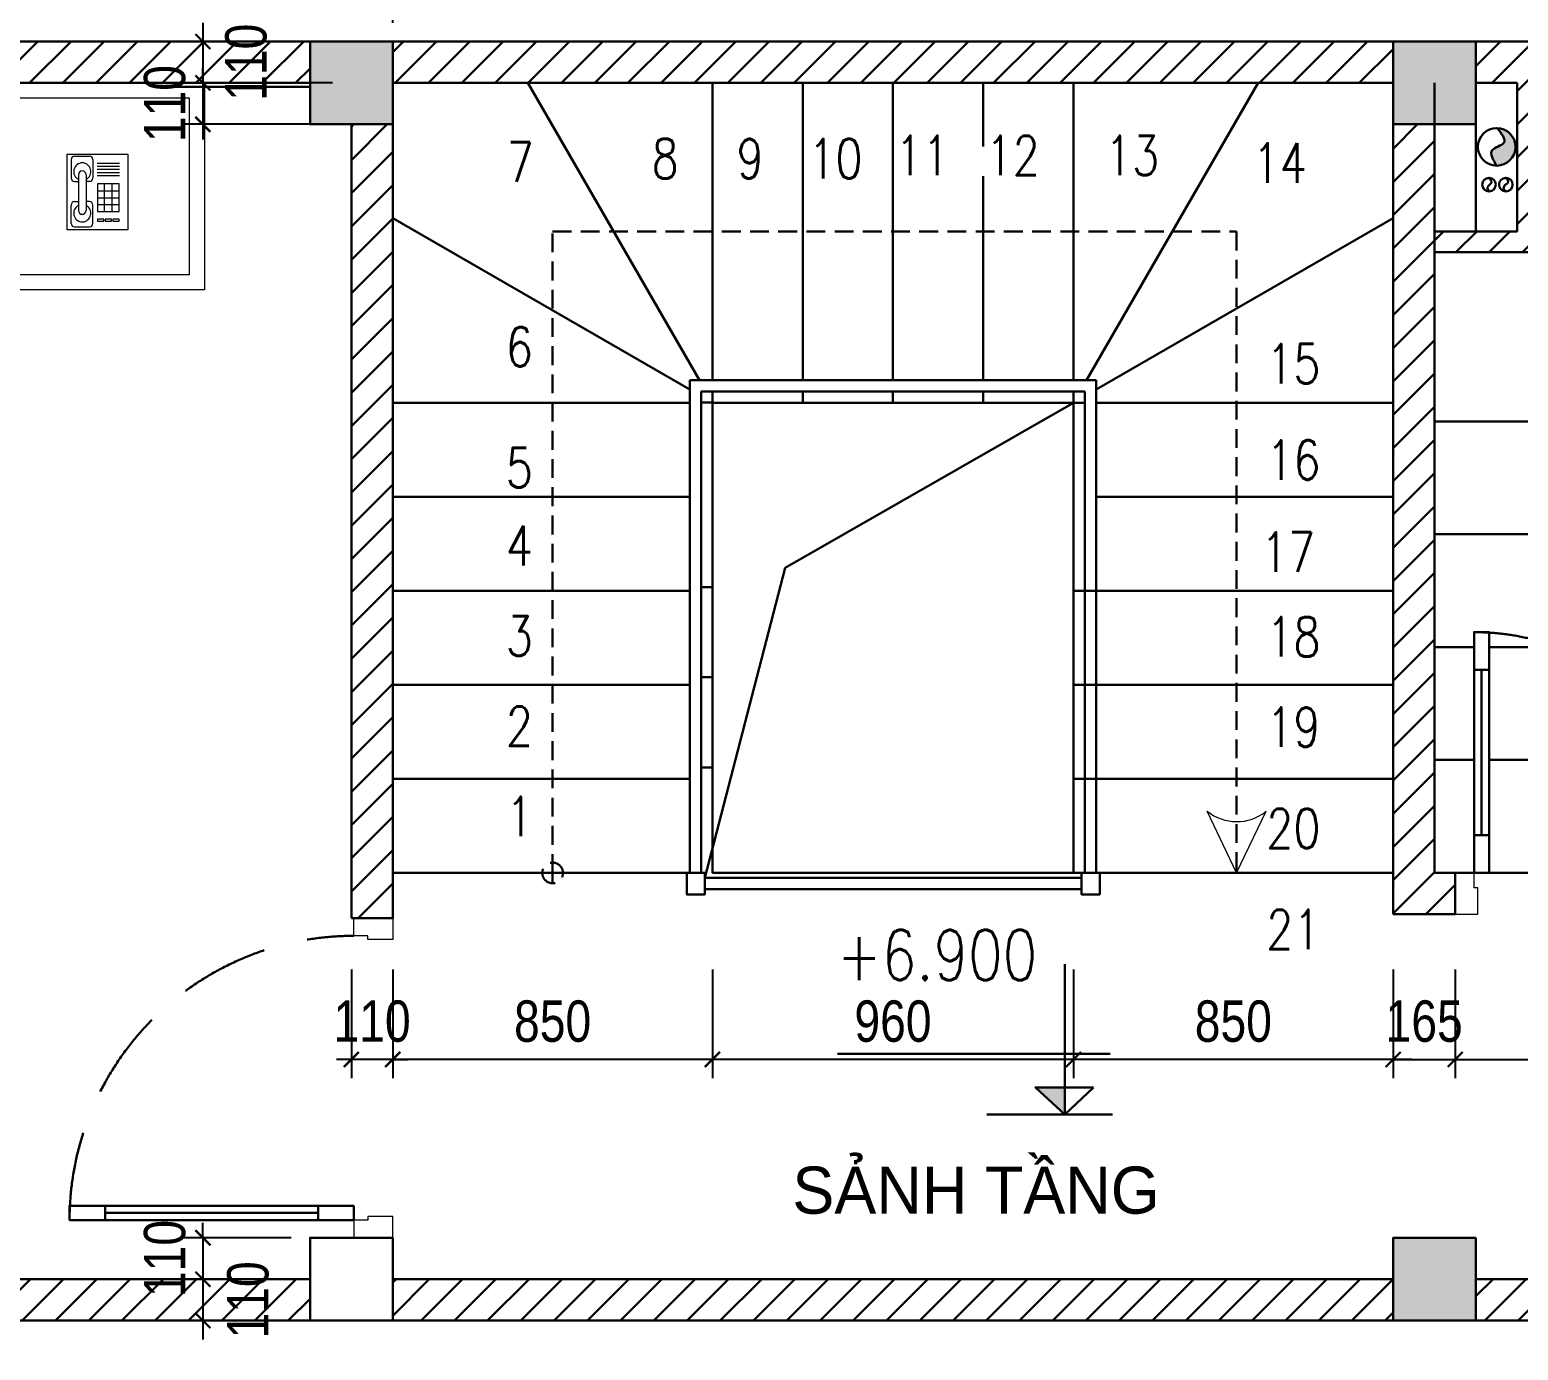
# Model space of a CAD drawing. Header units: millimetres. Extents: x -82962 to 19744, y -138000 to 4535.
# Drawn here: x -66937 to -62979, y -68715 to -65205 of the extents above; entities that cross this region are included whole.
import ezdxf

# ---------------------------------------------------------------- set-up
doc = ezdxf.new("R2010")
doc.units = ezdxf.units.MM
doc.header["$LTSCALE"] = 1000
doc.header["$MEASUREMENT"] = 0
doc.header["$PDMODE"] = 3
doc.linetypes.add('HIDDEN', pattern=[0.375, 0.25, -0.125])
doc.layers.get('0').update_dxf_attribs({"lineweight": 30})
doc.layers.get('DEFPOINTS').update_dxf_attribs({"color": 4, "lineweight": 30})
for name, color, linetype, lineweight in [('BANCONG', 42, 'Continuous', 13), ('I-SITE-BOUNDARY', 10, 'HIDDEN', 15), ('NOITHAT', 156, 'Continuous', 5), ('THAY', 4, 'Continuous', 30)]:
    doc.layers.add(name, color=color, linetype=linetype, lineweight=lineweight)
doc.styles.add('A2', font='VnAvantH.TTF')
doc.styles.add('dim', font='arial.ttf', dxfattribs={"width": 0.8})
doc.styles.add('ROMANO', font='ROMANS', dxfattribs={"width": 0.8, "bigfont": 'VNS'})
doc.styles.get("Standard").update_dxf_attribs({"font": 'romans.shx', "width": 0.7, "bigfont": 'bigfont.shx'})
doc.dimstyles.new('1-100-100', dxfattribs={"dimscale": 0, "dimtxt": 2.2, "dimasz": 0.8, "dimexe": 1, "dimexo": 1, "dimgap": 0.9, "dimtad": 1, "dimdec": 0, "dimzin": 0, "dimdsep": 46, "dimtxsty": 'dim', "dimblk1": 'ARCHTICK', "dimblk2": 'ARCHTICK', "dimsah": 1, "dimcen": 1, "dimdle": 1, "dimclrd": 256, "dimclre": 256, "dimclrt": 1, "dimadec": 0, "dimazin": 0, "dimtfac": 0.0001, "dimtdec": 0, "dimtix": 1, "dimtmove": 2, "dimatfit": 3, "dimldrblk": 'DOT', "dimfxl": 100, "dimtolj": 1, "dimtzin": 0, "dimarcsym": 0})

# ---------------------------------------------------------------- blocks, each defined once
blk = doc.blocks.new('*U8')
blk.add_line((70, -100), (70, -700))
for points in [[(50, 0), (50, -800), (90, -800), (90, 0)], [(50, -100), (90, -100), (90, -700), (50, -700)]]:
    blk.add_lwpolyline(points, close=True)
at = {"linetype": 'HIDDEN'}
blk.add_arc((50, 0), 800, 270, 0, dxfattribs=at)
at = {"layer": 'I-SITE-BOUNDARY', "linetype": 'ByBlock'}
for points in [[(0, 110), (60, 110), (60, 40), (50, 40), (50, 0), (0, 0)], [(900, 110), (840, 110), (840, 40), (850, 40), (850, 0), (900, 0)]]:
    blk.add_lwpolyline(points, close=True, dxfattribs=at)
blk = doc.blocks.new('muiten')
at = {"layer": 'BANCONG'}
for q in [(-445.5, -145.6), (-132.9, -146.8)]:
    blk.add_line((-288, 182), q, dxfattribs=at)
blk.add_arc((-289.9, -338.8), 248.1, 50.72328, 128.85402, dxfattribs=at)
blk = doc.blocks.new('*U6')
blk.add_line((70, -100), (70, -540))
for points in [[(50, 0), (50, -640), (90, -640), (90, 0)], [(50, -100), (90, -100), (90, -540), (50, -540)]]:
    blk.add_lwpolyline(points, close=True)
at = {"linetype": 'HIDDEN'}
blk.add_arc((50, 0), 640, 270, 0, dxfattribs=at)
at = {"layer": 'I-SITE-BOUNDARY', "linetype": 'ByBlock'}
for points in [[(0, 110), (60, 110), (60, 40), (50, 40), (50, 0), (0, 0)], [(740, 110), (680, 110), (680, 40), (690, 40), (690, 0), (740, 0)]]:
    blk.add_lwpolyline(points, close=True, dxfattribs=at)
blk = doc.blocks.new('_ARCHTICK')
at = {"color": 0, "linetype": 'ByBlock', "const_width": 0.15}
blk.add_lwpolyline([(-0.5, -0.5), (0.5, 0.5)], dxfattribs=at)
blk = doc.blocks.new('*D1386')
at = {"layer": 'DEFPOINTS', "color": 0, "ltscale": 0.2, "transparency": 16777216}
for p in [(-66081.9, -64236.5), (-66081.9, -64710.2), (-65971.9, -65236.5)]:
    blk.add_point(p, dxfattribs=at)
at = {"layer": 'THAY', "lineweight": -2, "ltscale": 0.2, "transparency": 16777216}
for p, q in [((-66081.9, -64660.2), (-66081.9, -64186.5)), ((-65971.9, -65186.5), (-65971.9, -64186.5)), ((-66081.9, -64236.5), (-66121.9, -64236.5)), ((-65971.9, -64236.5), (-66081.9, -64236.5)), ((-65971.9, -64236.5), (-65931.9, -64236.5))]:
    blk.add_line(p, q, dxfattribs=at)
at = {"layer": 'THAY', "lineweight": -2, "ltscale": 0.2, "transparency": 16777216, "xscale": 40.00000032884265, "yscale": 40.00000032884265, "zscale": 40.00000032884265}
blk.add_blockref('_ARCHTICK', (-66081.9, -64236.5), dxfattribs=at)
at = {"layer": 'THAY', "lineweight": -2, "ltscale": 0.2, "transparency": 16777216, "xscale": 40.00000032884265, "yscale": 40.00000032884265, "zscale": 40.00000032884265, "rotation": 180}
blk.add_blockref('_ARCHTICK', (-65971.9, -64236.5), dxfattribs=at)
at = {"layer": 'THAY', "color": 1, "ltscale": 0.2, "transparency": 16777216, "insert": (-66026.9, -64135.3), "char_height": 110, "attachment_point": 5, "style": 'dim'}
blk.add_mtext('\\A1;110', dxfattribs=at)
blk = doc.blocks.new('_DOT')
at = {"color": 0, "linetype": 'ByBlock', "ltscale": 10}
blk.add_line((-0.5, 0), (-1, 0), dxfattribs=at)
at = {"color": 0, "linetype": 'ByBlock', "ltscale": 10, "const_width": 0.5}
blk.add_lwpolyline([(-0.25, 0, 1), (0.25, 0, 1)], format="xyb", close=True, dxfattribs=at)
blk = doc.blocks.new('*D1387')
at = {"layer": 'DEFPOINTS', "color": 0, "ltscale": 0.2, "transparency": 16777216}
for p in [(-63311.9, -67653.1), (-63146.9, -67653.1), (-63146.9, -67942.4)]:
    blk.add_point(p, dxfattribs=at)
at = {"layer": 'THAY', "lineweight": -2, "ltscale": 0.2, "transparency": 16777216}
for p, q in [((-63311.9, -67703.1), (-63311.9, -67992.4)), ((-63146.9, -67703.1), (-63146.9, -67992.4)), ((-63311.9, -67942.4), (-63351.9, -67942.4)), ((-63311.9, -67942.4), (-63146.9, -67942.4)), ((-63146.9, -67942.4), (-63106.9, -67942.4))]:
    blk.add_line(p, q, dxfattribs=at)
at = {"layer": 'THAY', "lineweight": -2, "ltscale": 0.2, "transparency": 16777216, "xscale": 40.00000032884265, "yscale": 40.00000032884265, "zscale": 40.00000032884265}
blk.add_blockref('_ARCHTICK', (-63311.9, -67942.4), dxfattribs=at)
at = {"layer": 'THAY', "lineweight": -2, "ltscale": 0.2, "transparency": 16777216, "xscale": 40.00000032884265, "yscale": 40.00000032884265, "zscale": 40.00000032884265, "rotation": 180}
blk.add_blockref('_ARCHTICK', (-63146.9, -67942.4), dxfattribs=at)
at = {"layer": 'THAY', "color": 1, "ltscale": 0.2, "transparency": 16777216, "insert": (-63229.4, -67841.2), "char_height": 110, "attachment_point": 5, "style": 'dim'}
blk.add_mtext('\\A1;165', dxfattribs=at)
blk = doc.blocks.new('*D1388')
at = {"layer": 'DEFPOINTS', "color": 0, "ltscale": 0.2, "transparency": 16777216}
for p in [(-63146.9, -67653.1), (-62406.9, -67653.1), (-62406.9, -67942.4)]:
    blk.add_point(p, dxfattribs=at)
at = {"layer": 'THAY', "lineweight": -2, "ltscale": 0.2, "transparency": 16777216}
for p, q in [((-63146.9, -67703.1), (-63146.9, -67992.4)), ((-62406.9, -67703.1), (-62406.9, -67992.4)), ((-63196.9, -67942.4), (-62356.9, -67942.4))]:
    blk.add_line(p, q, dxfattribs=at)
at = {"layer": 'THAY', "lineweight": -2, "ltscale": 0.2, "transparency": 16777216, "xscale": 40.00000032884265, "yscale": 40.00000032884265, "zscale": 40.00000032884265, "rotation": 180}
blk.add_blockref('_ARCHTICK', (-63146.9, -67942.4), dxfattribs=at)
at = {"layer": 'THAY', "lineweight": -2, "ltscale": 0.2, "transparency": 16777216, "xscale": 40.00000032884265, "yscale": 40.00000032884265, "zscale": 40.00000032884265}
blk.add_blockref('_ARCHTICK', (-62406.9, -67942.4), dxfattribs=at)
at = {"layer": 'THAY', "color": 1, "ltscale": 0.2, "transparency": 16777216, "insert": (-62776.9, -67841.2), "char_height": 110, "attachment_point": 5, "style": 'dim'}
blk.add_mtext('\\A1;740', dxfattribs=at)
blk = doc.blocks.new('*D1391')
at = {"layer": 'DEFPOINTS', "color": 0, "ltscale": 0.2, "transparency": 16777216}
for p in [(-64161.9, -67653.1), (-63311.9, -67653.1), (-64161.9, -67942.4)]:
    blk.add_point(p, dxfattribs=at)
at = {"layer": 'THAY', "lineweight": -2, "ltscale": 0.2, "transparency": 16777216}
for p, q in [((-64161.9, -67703.1), (-64161.9, -67992.4)), ((-63311.9, -67703.1), (-63311.9, -67992.4)), ((-63261.9, -67942.4), (-64211.9, -67942.4))]:
    blk.add_line(p, q, dxfattribs=at)
at = {"layer": 'THAY', "lineweight": -2, "ltscale": 0.2, "transparency": 16777216, "xscale": 40.00000032884265, "yscale": 40.00000032884265, "zscale": 40.00000032884265, "rotation": 180}
blk.add_blockref('_ARCHTICK', (-64161.9, -67942.4), dxfattribs=at)
at = {"layer": 'THAY', "lineweight": -2, "ltscale": 0.2, "transparency": 16777216, "xscale": 40.00000032884265, "yscale": 40.00000032884265, "zscale": 40.00000032884265}
blk.add_blockref('_ARCHTICK', (-63311.9, -67942.4), dxfattribs=at)
at = {"layer": 'THAY', "color": 1, "ltscale": 0.2, "transparency": 16777216, "insert": (-63736.9, -67841.2), "char_height": 110, "attachment_point": 5, "style": 'dim'}
blk.add_mtext('\\A1;850', dxfattribs=at)
blk = doc.blocks.new('*D1392')
at = {"layer": 'DEFPOINTS', "color": 0, "ltscale": 0.2, "transparency": 16777216}
for p in [(-65971.9, -67653.1), (-65121.9, -67653.1), (-65971.9, -67942.4)]:
    blk.add_point(p, dxfattribs=at)
at = {"layer": 'THAY', "lineweight": -2, "ltscale": 0.2, "transparency": 16777216}
for p, q in [((-65971.9, -67703.1), (-65971.9, -67992.4)), ((-65121.9, -67703.1), (-65121.9, -67992.4)), ((-65071.9, -67942.4), (-66021.9, -67942.4))]:
    blk.add_line(p, q, dxfattribs=at)
at = {"layer": 'THAY', "lineweight": -2, "ltscale": 0.2, "transparency": 16777216, "xscale": 40.00000032884265, "yscale": 40.00000032884265, "zscale": 40.00000032884265, "rotation": 180}
blk.add_blockref('_ARCHTICK', (-65971.9, -67942.4), dxfattribs=at)
at = {"layer": 'THAY', "lineweight": -2, "ltscale": 0.2, "transparency": 16777216, "xscale": 40.00000032884265, "yscale": 40.00000032884265, "zscale": 40.00000032884265}
blk.add_blockref('_ARCHTICK', (-65121.9, -67942.4), dxfattribs=at)
at = {"layer": 'THAY', "color": 1, "ltscale": 0.2, "transparency": 16777216, "insert": (-65546.9, -67841.2), "char_height": 110, "attachment_point": 5, "style": 'dim'}
blk.add_mtext('\\A1;850', dxfattribs=at)
blk = doc.blocks.new('*D1393')
at = {"layer": 'DEFPOINTS', "color": 0, "ltscale": 0.2, "transparency": 16777216}
for p in [(-66081.9, -67653.1), (-65971.9, -67653.1), (-66081.9, -67942.4)]:
    blk.add_point(p, dxfattribs=at)
at = {"layer": 'THAY', "lineweight": -2, "ltscale": 0.2, "transparency": 16777216}
for p, q in [((-66081.9, -67703.1), (-66081.9, -67992.4)), ((-65971.9, -67703.1), (-65971.9, -67992.4)), ((-66081.9, -67942.4), (-66121.9, -67942.4)), ((-65971.9, -67942.4), (-66081.9, -67942.4)), ((-65971.9, -67942.4), (-65931.9, -67942.4))]:
    blk.add_line(p, q, dxfattribs=at)
at = {"layer": 'THAY', "lineweight": -2, "ltscale": 0.2, "transparency": 16777216, "xscale": 40.00000032884265, "yscale": 40.00000032884265, "zscale": 40.00000032884265}
blk.add_blockref('_ARCHTICK', (-66081.9, -67942.4), dxfattribs=at)
at = {"layer": 'THAY', "lineweight": -2, "ltscale": 0.2, "transparency": 16777216, "xscale": 40.00000032884265, "yscale": 40.00000032884265, "zscale": 40.00000032884265, "rotation": 180}
blk.add_blockref('_ARCHTICK', (-65971.9, -67942.4), dxfattribs=at)
at = {"layer": 'THAY', "color": 1, "ltscale": 0.2, "transparency": 16777216, "insert": (-66026.9, -67841.2), "char_height": 110, "attachment_point": 5, "style": 'dim'}
blk.add_mtext('\\A1;110', dxfattribs=at)
blk = doc.blocks.new('*D1415')
at = {"layer": 'DEFPOINTS', "color": 0, "ltscale": 0.2, "transparency": 16777216}
for p in [(-65121.9, -67653.1), (-64161.9, -67653.1), (-65121.9, -67942.4)]:
    blk.add_point(p, dxfattribs=at)
at = {"layer": 'THAY', "lineweight": -2, "ltscale": 0.2, "transparency": 16777216}
for p, q in [((-65121.9, -67703.1), (-65121.9, -67992.4)), ((-64161.9, -67703.1), (-64161.9, -67992.4)), ((-64111.9, -67942.4), (-65171.9, -67942.4))]:
    blk.add_line(p, q, dxfattribs=at)
at = {"layer": 'THAY', "lineweight": -2, "ltscale": 0.2, "transparency": 16777216, "xscale": 40.00000032884262, "yscale": 40.00000032884262, "zscale": 40.00000032884262, "rotation": 180}
blk.add_blockref('_ARCHTICK', (-65121.9, -67942.4), dxfattribs=at)
at = {"layer": 'THAY', "lineweight": -2, "ltscale": 0.2, "transparency": 16777216, "xscale": 40.00000032884262, "yscale": 40.00000032884262, "zscale": 40.00000032884262}
blk.add_blockref('_ARCHTICK', (-64161.9, -67942.4), dxfattribs=at)
at = {"layer": 'THAY', "color": 1, "ltscale": 0.2, "transparency": 16777216, "insert": (-64641.9, -67841.2), "char_height": 110, "attachment_point": 5, "style": 'dim'}
blk.add_mtext('\\A1;960', dxfattribs=at)
blk = doc.blocks.new('*D1416')
at = {"layer": 'DEFPOINTS', "color": 0, "ltscale": 0.2, "transparency": 16777216}
for p in [(-66191.9, -65346.5), (-66476.8, -65456.5), (-66081.9, -65456.5)]:
    blk.add_point(p, dxfattribs=at)
at = {"layer": 'THAY', "lineweight": -2, "ltscale": 0.2, "transparency": 16777216}
for p, q in [((-66476.8, -65346.5), (-66476.8, -65306.5)), ((-66241.9, -65346.5), (-66526.8, -65346.5)), ((-66476.8, -65346.5), (-66476.8, -65456.5)), ((-66131.9, -65456.5), (-66526.8, -65456.5)), ((-66476.8, -65456.5), (-66476.8, -65496.5))]:
    blk.add_line(p, q, dxfattribs=at)
at = {"layer": 'THAY', "lineweight": -2, "ltscale": 0.2, "transparency": 16777216, "xscale": 40.00000032884265, "yscale": 40.00000032884265, "zscale": 40.00000032884265}
for p, rotation in [((-66476.8, -65346.5), 270), ((-66476.8, -65456.5), 90)]:
    blk.add_blockref('_ARCHTICK', p, dxfattribs=dict(at, rotation=rotation))
at = {"layer": 'THAY', "color": 1, "ltscale": 0.2, "transparency": 16777216, "insert": (-66578, -65401.5), "char_height": 110, "attachment_point": 5, "rotation": 90, "style": 'dim'}
blk.add_mtext('\\A1;110', dxfattribs=at)
blk = doc.blocks.new('*D1417')
at = {"layer": 'DEFPOINTS', "color": 0, "ltscale": 0.2, "transparency": 16777216}
for p in [(-66191.9, -68416.5), (-66476.8, -68526.5), (-66191.9, -68526.5)]:
    blk.add_point(p, dxfattribs=at)
at = {"layer": 'THAY', "lineweight": -2, "ltscale": 0.2, "transparency": 16777216}
for p, q in [((-66476.8, -68416.5), (-66476.8, -68376.5)), ((-66241.9, -68416.5), (-66526.8, -68416.5)), ((-66476.8, -68416.5), (-66476.8, -68526.5)), ((-66241.9, -68526.5), (-66526.8, -68526.5)), ((-66476.8, -68526.5), (-66476.8, -68566.5))]:
    blk.add_line(p, q, dxfattribs=at)
at = {"layer": 'THAY', "lineweight": -2, "ltscale": 0.2, "transparency": 16777216, "xscale": 40.00000032884265, "yscale": 40.00000032884265, "zscale": 40.00000032884265}
for p, rotation in [((-66476.8, -68416.5), 270), ((-66476.8, -68526.5), 90)]:
    blk.add_blockref('_ARCHTICK', p, dxfattribs=dict(at, rotation=rotation))
at = {"layer": 'THAY', "color": 1, "ltscale": 0.2, "transparency": 16777216, "insert": (-66578, -68471.5), "char_height": 110, "attachment_point": 5, "rotation": 90, "style": 'dim'}
blk.add_mtext('\\A1;110', dxfattribs=at)
blk = doc.blocks.new('*D1418')
at = {"layer": 'DEFPOINTS', "color": 0, "ltscale": 0.2, "transparency": 16777216}
for p in [(-66191.9, -68526.5), (-66476.8, -68636.5), (-66191.9, -68636.5)]:
    blk.add_point(p, dxfattribs=at)
at = {"layer": 'THAY', "lineweight": -2, "ltscale": 0.2, "transparency": 16777216}
for p, q in [((-66476.8, -68476.5), (-66476.8, -68686.5)), ((-66241.9, -68526.5), (-66526.8, -68526.5)), ((-66241.9, -68636.5), (-66526.8, -68636.5))]:
    blk.add_line(p, q, dxfattribs=at)
at = {"layer": 'THAY', "lineweight": -2, "ltscale": 0.2, "transparency": 16777216, "xscale": 40.00000032884265, "yscale": 40.00000032884265, "zscale": 40.00000032884265}
for p, rotation in [((-66476.8, -68526.5), 90), ((-66476.8, -68636.5), 270)]:
    blk.add_blockref('_ARCHTICK', p, dxfattribs=dict(at, rotation=rotation))
at = {"layer": 'THAY', "color": 1, "ltscale": 0.2, "transparency": 16777216, "insert": (-66356.6, -68581.5), "char_height": 110, "attachment_point": 5, "rotation": 90, "style": 'dim'}
blk.add_mtext('\\A1;110', dxfattribs=at)
blk = doc.blocks.new('*D1419')
at = {"layer": 'DEFPOINTS', "color": 0, "ltscale": 0.2, "transparency": 16777216}
for p in [(-66191.9, -65236.5), (-66476.8, -65346.5), (-66081.9, -65346.5)]:
    blk.add_point(p, dxfattribs=at)
at = {"layer": 'THAY', "lineweight": -2, "ltscale": 0.2, "transparency": 16777216}
for p, q in [((-66476.8, -65186.5), (-66476.8, -65396.5)), ((-66241.9, -65236.5), (-66526.8, -65236.5)), ((-66131.9, -65346.5), (-66526.8, -65346.5))]:
    blk.add_line(p, q, dxfattribs=at)
at = {"layer": 'THAY', "lineweight": -2, "ltscale": 0.2, "transparency": 16777216, "xscale": 40.00000032884265, "yscale": 40.00000032884265, "zscale": 40.00000032884265}
for p, rotation in [((-66476.8, -65236.5), 90), ((-66476.8, -65346.5), 270)]:
    blk.add_blockref('_ARCHTICK', p, dxfattribs=dict(at, rotation=rotation))
at = {"layer": 'THAY', "color": 1, "ltscale": 0.2, "transparency": 16777216, "insert": (-66361.8, -65291.5), "char_height": 110, "attachment_point": 5, "rotation": 90, "style": 'dim'}
blk.add_mtext('\\A1;110', dxfattribs=at)
blk = doc.blocks.new('A$C44F47C7C')
at = {"layer": 'NOITHAT'}
for p, q in [((570, 2050), (570, 2100.7)), ((570, 2100.7), (2370, 2100.7)), ((2370, 2050), (2370, 2100.7)), ((2390, 1550.7), (2390, 2100.7)), ((2390, 2100.7), (2940, 2100.7)), ((2940, 2100.7), (2940, 1550.7)), ((2430, 1590.7), (2430, 2060.7)), ((2430, 2060.7), (2900, 2060.7)), ((2900, 2060.7), (2900, 1590.7)), ((570, 2050), (2370, 2050)), ((275, 1638.2), (275, 2013.2)), ((638.4, 1999.3), (638.4, 1694.7)), ((2301.6, 1999.3), (638.4, 1999.3)), ((2301.6, 1694.7), (2301.6, 1999.3)), ((570, 76), (570, 1974)), ((2370, 1974), (2370, 76)), ((462.5, 1825.7), (87.5, 1825.7)), ((638.4, 1694.7), (2301.6, 1694.7)), ((2370, 1644), (929.9, 1644)), ((2900, 1590.7), (2430, 1590.7)), ((570, 1299.9), (807.9, 1572.5)), ((2940, 1550.7), (2390, 1550.7)), ((2370, 1416.7), (671.9, 1416.7)), ((2301.6, 0), (638.4, 0))]:
    blk.add_line(p, q, dxfattribs=at)
at = {"layer": 'NOITHAT', "lineweight": 5}
for p, q in [((258, 1878), (237.9, 1939.8)), ((269.3, 1880.4), (262.5, 1945)), ((280.7, 1880.4), (287.5, 1945)), ((292, 1878), (312.1, 1939.8)), ((238.2, 1866.5), (194.7, 1914.8)), ((247.5, 1873.3), (215, 1929.6)), ((302.5, 1873.3), (335, 1929.6)), ((311.8, 1866.5), (355.3, 1914.8)), ((2575.3, 1710.1), (2575.3, 1911.5)), ((2575.3, 1911.5), (2736.5, 1911.5)), ((2595.1, 1905.9), (2634.6, 1905.9)), ((2736.5, 1911.5), (2736.5, 1710.1)), ((224.8, 1848), (165.4, 1874.5)), ((230.5, 1858), (177.9, 1896.2)), ((319.5, 1858), (372.1, 1896.2)), ((325.2, 1848), (384.6, 1874.5)), ((2585.9, 1896.7), (2585.9, 1847.8)), ((2643.8, 1896.7), (2643.8, 1847.8)), ((2654.9, 1887.2), (2714.3, 1887.2)), ((2654.9, 1879.1), (2714.3, 1879.1)), ((2654.9, 1871.1), (2714.3, 1871.1)), ((2654.9, 1863), (2714.3, 1863)), ((220, 1825.7), (155, 1825.7)), ((221.2, 1837.1), (157.6, 1850.6)), ((328.8, 1837.1), (392.4, 1850.6)), ((330, 1825.7), (395, 1825.7)), ((2595.1, 1838.7), (2605.1, 1838.7)), ((2605.1, 1856.5), (2605.1, 1761.6)), ((2625.6, 1856.5), (2625.6, 1761.6)), ((2634.6, 1838.7), (2625.6, 1838.7)), ((2654.9, 1855), (2714.3, 1855)), ((2713.9, 1832.7), (2655.6, 1832.7)), ((2655.6, 1832.7), (2655.6, 1758.5)), ((2674.1, 1758.5), (2674.1, 1832.7)), ((2695.3, 1758.5), (2695.3, 1832.7)), ((2713.9, 1758.5), (2713.9, 1832.7)), ((221.2, 1814.2), (157.6, 1800.7)), ((224.8, 1803.3), (165.4, 1776.9)), ((230.5, 1793.3), (177.9, 1755.1)), ((238.2, 1784.8), (194.7, 1736.5)), ((311.8, 1784.8), (355.3, 1736.5)), ((319.5, 1793.3), (372.1, 1755.1)), ((325.2, 1803.3), (384.6, 1776.9)), ((328.8, 1814.2), (392.4, 1800.7)), ((2595.1, 1785.2), (2605.1, 1785.2)), ((2634.6, 1785.2), (2625.6, 1785.2)), ((2655.6, 1814.1), (2713.9, 1814.1)), ((2655.6, 1795.6), (2713.9, 1795.6)), ((247.5, 1778), (215, 1721.7)), ((258, 1773.4), (237.9, 1711.5)), ((269.3, 1771), (262.5, 1706.3)), ((280.7, 1771), (287.5, 1706.3)), ((292, 1773.4), (312.1, 1711.5)), ((302.5, 1778), (335, 1721.7)), ((2585.9, 1727.2), (2585.9, 1776.1)), ((2643.8, 1727.2), (2643.8, 1776.1)), ((2655.6, 1777.1), (2713.9, 1777.1)), ((2655.6, 1758.5), (2713.9, 1758.5)), ((2736.5, 1710.1), (2575.3, 1710.1)), ((2595.1, 1718), (2634.6, 1718)), ((2655.6, 1738.6), (2655.6, 1733.4)), ((2672.5, 1738.6), (2655.6, 1738.6)), ((2655.6, 1733.4), (2672.5, 1733.4)), ((2672.5, 1733.4), (2672.5, 1738.6)), ((2676.3, 1738.6), (2676.3, 1733.4)), ((2693.2, 1738.6), (2676.3, 1738.6)), ((2676.3, 1733.4), (2693.2, 1733.4)), ((2693.2, 1733.4), (2693.2, 1738.6)), ((2696.9, 1738.6), (2696.9, 1733.4)), ((2713.9, 1738.6), (2696.9, 1738.6)), ((2696.9, 1733.4), (2713.9, 1733.4)), ((2713.9, 1733.4), (2713.9, 1738.6))]:
    blk.add_line(p, q, dxfattribs=at)
at = {"layer": 'NOITHAT'}
for points in [[(0, 2100.7), (0, 1550.7), (550, 1550.7), (550, 2100.7)], [(40, 2060.7), (40, 1590.7), (510, 1590.7), (510, 2060.7)]]:
    blk.add_lwpolyline(points, close=True, dxfattribs=at)
blk.add_circle((275, 1825.7), 120, dxfattribs=at)
at = {"layer": 'NOITHAT', "lineweight": 5}
for radius in [55, 50]:
    blk.add_circle((275, 1825.7), radius, dxfattribs=at)
for centre, radius, start, end in [((2595.1, 1896.7), 9.15, 90, 180), ((2634.6, 1896.7), 9.15, 0, 90), ((2615.4, 1865.3), 22.9, 296.5689, 243.4311), ((2615.4, 1856.5), 10.2, 0, 180), ((2595.1, 1847.8), 9.15, 180, 270), ((2634.6, 1847.8), 9.15, 270, 0), ((2595.1, 1776.1), 9.15, 90, 180), ((2634.6, 1776.1), 9.15, 0, 90), ((2615.4, 1754.3), 22.9, 116.5689, 63.4311), ((2615.4, 1761.6), 10.2, 180, 0), ((2595.1, 1727.2), 9.15, 180, 270), ((2634.6, 1727.2), 9.15, 270, 0)]:
    blk.add_arc(centre, radius, start, end, dxfattribs=at)
at = {"layer": 'NOITHAT'}
for centre, major_axis, start_param, end_param in [((638.4, 1974), (0, 76), 0, 1.570796), ((2301.6, 1974), (0, 76), -1.570796, 0), ((237.6, 1847), (0, 470.7), 4.382801, 5.041977), ((2702.4, 1847), (0, 470.7), 1.241209, 1.900384), ((1240.1, 548.2), (0, 1164), 0.364577, 0.693974), ((984.1, 1340), (0, 304), 0, 0.699981), ((929.9, 1340), (0, 304), 0, 0.233748), ((638.4, 76), (0, 76), 1.570796, 3.141593), ((2301.6, 76), (0, 76), 3.141593, 4.712389)]:
    blk.add_ellipse(centre, major_axis=major_axis, ratio=0.9, start_param=start_param, end_param=end_param, dxfattribs=at)

msp = doc.modelspace()

# ---------------------------------------------------------------- hatches: boundary and pattern name
at = {"layer": 'THAY', "ltscale": 0.2}
h = msp.add_hatch(dxfattribs=at)
h.set_pattern_fill('ANSI31', color=256, scale=500)
h.paths.add_polyline_path([(-58401.86937, -65236.4995), (-61271.86937, -65236.4995), (-61271.86937, -65346.4995), (-58401.86937, -65346.4995)])
h.paths.add_polyline_path([(-58181.86937, -65456.4995), (-58291.86937, -65456.4995), (-58291.86937, -68416.4995), (-58181.86937, -68416.4995)])
h.paths.add_polyline_path([(-58291.86937, -66246.4995), (-58781.86937, -66246.4995), (-58781.86937, -66121.4995), (-58891.86937, -66121.4995), (-58891.86937, -66356.4995), (-58291.86937, -66356.4995)])
h.paths.add_polyline_path([(-61271.86937, -65456.4995), (-61381.86937, -65456.4995), (-61381.86937, -67446.4995), (-61931.86937, -67446.4995), (-62406.86937, -67446.4995), (-62406.86937, -67556.4995), (-61271.86937, -67556.4995)])
h.paths.add_polyline_path([(-61491.86937, -65236.4995), (-63091.86937, -65236.4995), (-63091.86937, -65346.4995), (-62981.86937, -65346.4995), (-62981.86937, -65741.4995), (-63201.86937, -65741.4995), (-63201.86937, -65796.4995), (-62926.86937, -65796.4995), (-62926.86937, -65346.4995), (-61491.86937, -65346.4995)])
h.paths.add_polyline_path([(-63201.86937, -65456.4995), (-63311.86937, -65456.4995), (-63311.86937, -67556.4995), (-63146.86937, -67556.4995), (-63146.86937, -67446.4995), (-63201.86937, -67446.4995)])
h.paths.add_polyline_path([(-66191.86937, -65236.4995), (-69461.86937, -65236.4995), (-69461.86937, -65346.4995), (-66191.86937, -65346.4995)])
h.paths.add_polyline_path([(-69681.86937, -65236.4995), (-70581.86937, -65236.4995), (-70581.86937, -65456.4995), (-69681.86937, -65456.4995)])
h.paths.add_polyline_path([(-70171.86937, -65456.4995), (-70281.86937, -65456.4995), (-70281.86937, -65566.4995), (-70171.86937, -65566.4995)])
h.paths.add_polyline_path([(-70171.86937, -66216.4995), (-70281.86937, -66216.4995), (-70281.86937, -66556.4995), (-70171.86937, -66556.4995)])
h.paths.add_polyline_path([(-69681.86937, -68416.4995), (-70281.86937, -68416.4995), (-70281.86937, -68636.4995), (-69681.86937, -68636.4995)])
h.paths.add_polyline_path([(-66191.86937, -68526.4995), (-69461.86937, -68526.4995), (-69461.86937, -68636.4995), (-66191.86937, -68636.4995)])
h.paths.add_polyline_path([(-63311.86937, -68526.4995), (-65971.86937, -68526.4995), (-65971.86937, -68636.4995), (-63311.86937, -68636.4995)])
h.paths.add_polyline_path([(-61491.86937, -68526.4995), (-63091.86937, -68526.4995), (-63091.86937, -68636.4995), (-61491.86937, -68636.4995)])
h.paths.add_polyline_path([(-58401.86937, -68526.4995), (-61271.86937, -68526.4995), (-61271.86937, -68636.4995), (-58401.86937, -68636.4995)])
h.paths.add_polyline_path([(-65682.78734, -65635.31464), (-65574.28734, -65635.31464), (-65574.28734, -65477.81464), (-65682.78734, -65477.81464)], flags=9)
h.paths.add_polyline_path([(-64868.95722, -65626.34962), (-64692.45722, -65626.34962), (-64692.45722, -65468.84962), (-64868.95722, -65468.84962)], flags=9)
h.paths.add_polyline_path([(-65071.96934, -65626.34962), (-64967.46934, -65626.34962), (-64967.46934, -65468.84962), (-65071.96934, -65468.84962)], flags=9)
h.paths.add_polyline_path([(-65297.92314, -65626.34962), (-65189.42314, -65626.34962), (-65189.42314, -65468.84962), (-65297.92314, -65468.84962)], flags=9)
h.paths.add_polyline_path([(-63665.63258, -66069.52393), (-63489.13258, -66069.52393), (-63489.13258, -65912.02393), (-63665.63258, -65912.02393)], flags=9)
h.paths.add_polyline_path([(-63651.60723, -65828.95612), (-63475.10723, -65828.95612), (-63475.10723, -65671.45612), (-63651.60723, -65671.45612)], flags=9)
h.paths.add_polyline_path([(-63811.54096, -65638.23358), (-63635.04096, -65638.23358), (-63635.04096, -65480.73358), (-63811.54096, -65480.73358)], flags=9)
h.paths.add_polyline_path([(-64080.55565, -65618.10373), (-63900.05565, -65618.10373), (-63900.05565, -65460.60373), (-64080.55565, -65460.60373)], flags=9)
h.paths.add_polyline_path([(-64397.90861, -65618.10373), (-64221.40861, -65618.10373), (-64221.40861, -65460.60373), (-64397.90861, -65460.60373)], flags=9)
h.paths.add_polyline_path([(-64637.90861, -65618.10373), (-64461.40861, -65618.10373), (-64461.40861, -65460.60373), (-64637.90861, -65460.60373)], flags=9)
h.paths.add_polyline_path([(-60938.63244, -68605.30782), (-60938.63244, -68345.19458), (-61165.31048, -68345.19458), (-61165.31048, -68605.30782)], flags=9)
h.paths.add_polyline_path([(-60715.21217, -68715.30782), (-60715.21217, -68455.19458), (-60941.8902, -68455.19458), (-60941.8902, -68715.30782)], flags=9)
h = msp.add_hatch(color=256, dxfattribs=at)
h.dxf.hatch_style = 1
h.paths.add_polyline_path([(-65971.86937, -65236.4995), (-66191.86937, -65236.4995), (-66191.86937, -65456.4995), (-65971.86937, -65456.4995)])
h = msp.add_hatch(dxfattribs=at)
h.set_pattern_fill('ANSI31', color=256, scale=500)
h.paths.add_polyline_path([(-65971.86937, -65456.4995), (-66081.86937, -65456.4995), (-66081.86937, -67566.4995), (-65971.86937, -67566.4995)])
h.paths.add_polyline_path([(-65682.78734, -65635.31464), (-65574.28734, -65635.31464), (-65574.28734, -65477.81464), (-65682.78734, -65477.81464)], flags=24)
h.paths.add_polyline_path([(-64868.95722, -65626.34962), (-64692.45722, -65626.34962), (-64692.45722, -65468.84962), (-64868.95722, -65468.84962)], flags=24)
h.paths.add_polyline_path([(-65071.96934, -65626.34962), (-64967.46934, -65626.34962), (-64967.46934, -65468.84962), (-65071.96934, -65468.84962)], flags=24)
h.paths.add_polyline_path([(-65297.92314, -65626.34962), (-65189.42314, -65626.34962), (-65189.42314, -65468.84962), (-65297.92314, -65468.84962)], flags=24)
h.paths.add_polyline_path([(-63665.63258, -66069.52393), (-63489.13258, -66069.52393), (-63489.13258, -65912.02393), (-63665.63258, -65912.02393)], flags=9)
h.paths.add_polyline_path([(-63651.60723, -65828.95612), (-63475.10723, -65828.95612), (-63475.10723, -65671.45612), (-63651.60723, -65671.45612)], flags=24)
h.paths.add_polyline_path([(-63811.54096, -65638.23358), (-63635.04096, -65638.23358), (-63635.04096, -65480.73358), (-63811.54096, -65480.73358)], flags=24)
h.paths.add_polyline_path([(-64080.55565, -65618.10373), (-63900.05565, -65618.10373), (-63900.05565, -65460.60373), (-64080.55565, -65460.60373)], flags=24)
h.paths.add_polyline_path([(-64397.90861, -65618.10373), (-64221.40861, -65618.10373), (-64221.40861, -65460.60373), (-64397.90861, -65460.60373)], flags=24)
h.paths.add_polyline_path([(-64637.90861, -65618.10373), (-64461.40861, -65618.10373), (-64461.40861, -65460.60373), (-64637.90861, -65460.60373)], flags=24)
h.paths.add_polyline_path([(-65971.86937, -65346.4995), (-63311.86937, -65346.4995), (-63311.86937, -65236.4995), (-65971.86937, -65236.4995)])
h = msp.add_hatch(color=256, dxfattribs=at)
h.dxf.hatch_style = 1
h.paths.add_polyline_path([(-63091.86937, -65236.4995), (-63311.86937, -65236.4995), (-63311.86937, -65456.4995), (-63091.86937, -65456.4995)])
at = {"layer": 'THAY', "linetype": 'Continuous'}
h = msp.add_hatch(color=256, dxfattribs=at)
edge = h.paths.add_edge_path()
edge.add_spline(control_points=[(-63035.46907, -65466.54428), (-63023.37506, -65481.62052), (-63001.15102, -65509.32474), (-63064.12104, -65521.34312), (-63046.3783, -65550.61636), (-63036.73316, -65566.52962)], knot_values=[0, 0, 0, 0, 43.0954372189, 79.1924680076, 122.1881183082, 122.1881183082, 122.1881183082, 122.1881183082], degree=3, periodic=0)
edge.add_arc((-63036.6783, -65516.52965), 50, 269.93713879, 360)
edge.add_arc((-63036.6783, -65516.52965), 50, 360, 448.61419338)
at = {"layer": 'THAY', "ltscale": 0.2}
h = msp.add_hatch(dxfattribs=at)
h.set_pattern_fill('_USER', color=256, scale=300, style=0, double=1, pattern_type=0)
h.set_pattern_definition([(0, (-63201.87, -67446.5), (0, 300), []), (90, (-63201.87, -67446.5), (-300, 2e-14), [])])
h.paths.add_polyline_path([(-63056.86937, -66807.75072), (-63056.86937, -67446.4995), (-62456.86937, -67446.4995, 0.3960121918)], flags=17)
h.paths.add_polyline_path([(-61731.86937, -66546.4995), (-61734.86612, -66542.94085), (-62269.43364, -66270.47515), (-62264.89255, -66261.56569, -0.1659084068), (-62121.34756, -66083.99413), (-62131.86937, -66071.4995), (-62131.86937, -65596.4995), (-62373.10058, -65596.4995, -0.4211354459), (-62303.12004, -65668.14958, -0.0947020675), (-62330.88514, -65796.88885, -0.4960263949), (-62373.03259, -65819.37316, 0.0183804379), (-62447.37076, -65806.42651), (-62409.22174, -65975.4648, -0.0720848625), (-62395.03575, -66073.35139, -0.07487463), (-62410.32854, -66174.90155, -0.0853843489), (-62451.1248, -66255.35471, -0.106182375), (-62516.36601, -66312.52637, -0.1276873859), (-62586.53575, -66330.74295, -0.1441625796), (-62646.97686, -66295.05199, 0.1276873859), (-62586.53575, -66310.74295, 0.1235025708), (-62516.36601, -66312.52637, 0.106182375), (-62451.1248, -66255.35471, 0.0853843489), (-62410.32854, -66174.90155, 0.07487463), (-62395.03575, -66073.35139, 0.0720848625), (-62409.22174, -65975.4648), (-62447.37076, -65806.42651), (-62451.04856, -65805.93122, -0.0224090395), (-62360.50288, -65822.11502, 0.2245369838), (-62337.31405, -65811.14863, 0.1059631799), (-62303.12004, -65668.14958, 0.4211354459), (-62373.10058, -65596.4995), (-62799.36931, -65596.4995, 0.4211354459), (-62869.34986, -65668.14958, 0.0274363854), (-62866.33574, -65706.4995), (-62826.86937, -65706.4995), (-62826.86937, -65818.15192, -0.1385991674), (-62838.29356, -65806.4995), (-62926.86937, -65806.4995), (-62926.86937, -66046.4995), (-63201.86937, -66046.4995), (-63201.86937, -67446.4995), (-63146.86937, -67446.4995), (-63096.86937, -67446.4995), (-63096.86937, -66806.4995), (-63056.86937, -66806.4995), (-63056.86937, -66807.75072, -0.3960121918), (-62456.86937, -67446.4995), (-62406.86937, -67446.4995), (-61731.86937, -67446.4995)])
h.paths.add_polyline_path([(-62753.03575, -66073.35139, -0.074874302), (-62738.85185, -65979.16433, -0.0653177363), (-62712.74484, -65922.14743, -0.2582618227), (-62687.32463, -65908.07893), (-62693.19886, -65908.07893, 0.2621161897), (-62718.84647, -65922.51614, 0.0616923484), (-62743.62985, -65977.691, 0.074874946), (-62758.03575, -66073.35139, 0.0755677914), (-62738.85172, -66167.53885, -0.07487463)], flags=16)
h.paths.add_polyline_path([(-62434.21977, -66167.53885, 0.07487463), (-62420.03575, -66073.35139, 0.07487463), (-62434.21977, -65979.16393, 0.0653173018), (-62460.32665, -65922.14743, 0.2582618227), (-62485.74686, -65908.07893), (-62504.24274, -65908.07893), (-62504.24274, -65919.58388), (-62525.5893, -65919.58388), (-62525.5893, -65908.07893), (-62644.24274, -65908.07893), (-62644.24274, -65919.58388), (-62665.5893, -65919.58388), (-62665.5893, -65882.20219), (-62644.24274, -65882.20219), (-62644.24274, -65908.07893), (-62525.5893, -65908.07893), (-62525.5893, -65882.20219), (-62504.24274, -65882.20219), (-62504.24274, -65908.07893), (-62479.87263, -65908.07893, -0.2621161896), (-62454.22502, -65922.51614, -0.0616927649), (-62429.44152, -65977.69139, -0.07487463), (-62415.03575, -66073.35139, -0.0755677914)], flags=16)
h.paths.add_polyline_path([(-62725.71397, -65806.51064), (-62720.81016, -65805.85023), (-62759.09501, -65975.4648), (-62763.84975, -65975.4648)], flags=16)
h.paths.add_polyline_path([(-62509.72407, -65892.88272, -48.9753891179), (-62509.24934, -65892.88272, -44.973572256)], flags=16)
h.paths.add_polyline_path([(-62649.72407, -65892.88272, -48.9753891179), (-62649.24934, -65892.88272, -44.973572256)], flags=16)
h.paths.add_polyline_path([(-62121.34756, -66083.99413, 0.1659084068), (-62264.89255, -66261.56569), (-61751.42546, -66523.27663)], flags=17)
h.paths.add_polyline_path([(-61246.94298, -66070.10729, -0.0206154559), (-61240.64982, -66039.14158), (-61240.64982, -66009.60302), (-61196.07705, -66009.60302), (-61181.86937, -66002.48814), (-61181.86937, -65706.4995), (-61291.86937, -65706.4995), (-61291.86937, -65596.4995), (-62101.86937, -65596.4995), (-62101.86937, -65706.4995), (-62001.86937, -65706.4995), (-62001.86937, -65806.4995), (-62101.86937, -65806.4995), (-62101.86937, -66060.55046), (-61717.91228, -66516.4995), (-61181.86937, -66516.4995), (-61181.86937, -66190.88589), (-61196.07705, -66183.77101), (-61240.64982, -66183.77101), (-61240.64982, -66153.84217, -0.0206154559), (-61246.94298, -66122.87646), (-61319.1621, -66109.1926, -0.828315511), (-61319.50924, -66083.85693)])
h = msp.add_hatch(color=256, dxfattribs=at)
h.dxf.hatch_style = 1
h.paths.add_polyline_path([(-63091.86937, -68416.4995), (-63311.86937, -68416.4995), (-63311.86937, -68636.4995), (-63091.86937, -68636.4995)])

# ---------------------------------------------------------------- linework, layer by layer
at = {"layer": 'THAY'}
for p, q in [((-69681.86937, -65236.4995), (-58181.86937, -65236.4995)), ((-69461.86937, -65346.4995), (-66191.86937, -65346.4995)), ((-66581.86937, -65346.4995), (-66191.86937, -65346.4995)), ((-66571.86937, -65356.4995), (-66191.86937, -65356.4995)), ((-65971.86937, -65346.4995), (-63311.86937, -65346.4995)), ((-65156.50148, -66136.4995), (-65612.491, -65346.4995)), ((-65121.86937, -65346.4995), (-65121.86937, -66136.4995)), ((-64881.86937, -65346.4995), (-64881.86937, -66136.4995)), ((-64641.86937, -65346.4995), (-64641.86937, -66136.4995)), ((-64401.86937, -65346.4995), (-64401.86937, -65515.13838)), ((-64161.86937, -66136.4995), (-64161.86937, -65346.4995)), ((-64127.23725, -66136.4995), (-63671.24773, -65346.4995)), ((-63091.86937, -65346.4995), (-62981.86937, -65346.4995)), ((-64401.86937, -65594.52476), (-64401.86937, -66136.4995)), ((-65181.86937, -66161.84783), (-65971.86937, -65705.60088)), ((-64101.86937, -66161.84783), (-63311.86937, -65705.60088)), ((-65121.86937, -66166.4995), (-65121.86937, -67446.4995)), ((-65181.86937, -66196.4995), (-65971.86937, -66196.4995)), ((-65121.86937, -66196.4995), (-64161.86937, -66196.4995)), ((-64161.86937, -66196.4995), (-64161.86937, -67446.4995)), ((-63311.86937, -66196.4995), (-64101.86937, -66196.4995)), ((-65181.86937, -66446.4995), (-65971.86937, -66446.4995)), ((-63311.86937, -66446.4995), (-64101.86937, -66446.4995)), ((-65181.86937, -66696.4995), (-65971.86937, -66696.4995)), ((-63311.86937, -66696.4995), (-64161.86937, -66696.4995)), ((-65181.86937, -66946.4995), (-65971.86937, -66946.4995)), ((-63311.86937, -66946.4995), (-64161.86937, -66946.4995)), ((-65181.86937, -67196.4995), (-65971.86937, -67196.4995)), ((-63311.86937, -67196.4995), (-64161.86937, -67196.4995)), ((-65181.86937, -67446.4995), (-65971.86937, -67446.4995)), ((-65121.86937, -67446.4995), (-64161.86937, -67446.4995)), ((-63311.86937, -67446.4995), (-64161.86937, -67446.4995))]:
    msp.add_line(p, q, dxfattribs=at)
at = {"layer": 'THAY', "linetype": 'Continuous'}
for p, q in [((-65971.86937, -65236.4995), (-65971.86937, -67566.4995)), ((-63311.86937, -67556.4995), (-63311.86937, -65236.4995)), ((-63311.86937, -67556.4995), (-63311.86937, -65346.4995)), ((-63201.86937, -67446.4995), (-63201.86937, -65346.4995)), ((-62981.86937, -65741.4995), (-62981.86937, -65346.4995)), ((-66081.86937, -65456.4995), (-66081.86937, -67566.4995)), ((-65971.86937, -65456.4995), (-65971.86937, -67496.4995)), ((-63311.86937, -65456.4995), (-63201.86937, -65456.4995)), ((-63091.86937, -65741.4995), (-63091.86937, -65456.4995)), ((-63201.86937, -65741.4995), (-62981.86937, -65741.4995)), ((-63201.86937, -65796.4995), (-62926.86937, -65796.4995)), ((-65181.86937, -66136.4995), (-64101.86937, -66136.4995)), ((-65181.86937, -66136.4995), (-65181.86937, -67446.4995)), ((-65151.86937, -66166.4995), (-65151.86937, -67446.4995)), ((-65151.86937, -66166.4995), (-64131.86937, -66166.4995)), ((-65121.86937, -66166.4995), (-65121.86937, -66195.93169)), ((-64881.86937, -66166.4995), (-64881.86937, -66196.4995)), ((-64641.86937, -66166.4995), (-64641.86937, -66196.4995)), ((-64401.86937, -66166.4995), (-64401.86937, -66196.4995)), ((-64161.86937, -66196.4995), (-64161.86937, -66166.4995)), ((-64131.86937, -66166.4995), (-64131.86937, -67446.4995)), ((-64101.86937, -66136.4995), (-64101.86937, -67446.4995)), ((-65151.86937, -66195.93169), (-65122.85283, -66195.93169)), ((-65151.86937, -66195.93169), (-65122.85283, -66195.93169)), ((-64161.86937, -66196.4995), (-64131.86937, -66196.4995)), ((-65151.86937, -66686.4995), (-65121.86937, -66686.4995)), ((-65151.86937, -66926.4995), (-65121.86937, -66926.4995)), ((-65151.86937, -67166.4995), (-65121.86937, -67166.4995)), ((-64140.36692, -67459.96356), (-65142.28526, -67459.96356)), ((-63201.86937, -67446.4995), (-63146.86937, -67446.4995)), ((-63146.86937, -67446.4995), (-63146.86937, -67556.4995)), ((-63146.86937, -67446.4995), (-63146.86937, -67556.4995)), ((-63146.86937, -67446.4995), (-62406.86937, -67446.4995)), ((-64140.36692, -67489.96356), (-65142.28526, -67489.96356)), ((-63311.86937, -67556.4995), (-63146.86937, -67556.4995)), ((-66081.86937, -67566.4995), (-65971.86937, -67566.4995)), ((-66191.86937, -68526.4995), (-69461.86937, -68526.4995)), ((-63311.86937, -68526.4995), (-65971.86937, -68526.4995)), ((-61491.86937, -68526.4995), (-63091.86937, -68526.4995)), ((-58181.86937, -68636.4995), (-69681.86937, -68636.4995))]:
    msp.add_line(p, q, dxfattribs=at)
at = {"layer": 'THAY', "color": 142}
for p, q in [((-64184.88861, -68088.88409), (-64184.88861, -67689.34345)), ((-64064.35669, -67927.38357), (-64789.10051, -67927.38357)), ((-64057.94536, -68088.88409), (-64391.92065, -68088.88409))]:
    msp.add_line(p, q, dxfattribs=at)
at = {"layer": 'THAY'}
for points in [[(-65971.86937, -65236.4995), (-66191.86937, -65236.4995), (-66191.86937, -65456.4995), (-65971.86937, -65456.4995)], [(-63091.86937, -65236.4995), (-63311.86937, -65236.4995), (-63311.86937, -65456.4995), (-63091.86937, -65456.4995)], [(-65971.86937, -68416.4995), (-66191.86937, -68416.4995), (-66191.86937, -68636.4995), (-65971.86937, -68636.4995)], [(-63091.86937, -68416.4995), (-63311.86937, -68416.4995), (-63311.86937, -68636.4995), (-63091.86937, -68636.4995)]]:
    msp.add_lwpolyline(points, close=True, dxfattribs=at)
at = {"layer": 'THAY', "linetype": 'HIDDEN', "ltscale": 0.2}
for points in [[(-65546.86937, -67446.4995), (-65546.86937, -65741.4995), (-63728.70528, -65741.4995), (-63728.70528, -67446.4995)], [(-65546.86937, -67473.9995), (-65546.86937, -67446.4995)]]:
    msp.add_lwpolyline(points, dxfattribs=at)
at = {"layer": 'THAY', "ltscale": 0.2}
msp.add_lwpolyline([(-65142.28526, -67459.96356), (-64928.55323, -66635.86157), (-64161.86937, -66196.4995)], dxfattribs=at)
at = {"layer": 'THAY', "linetype": 'HIDDEN', "ltscale": 0.2}
msp.add_lwpolyline([(-65519.36937, -67446.4995, 1), (-65574.36937, -67446.4995, 1)], format="xyb", close=True, dxfattribs=at)
at = {"layer": 'THAY', "linetype": 'Continuous'}
for points in [[(-65142.28526, -67446.4995), (-65190.36692, -67446.4995), (-65190.36692, -67503.42763), (-65142.28526, -67503.42763)], [(-64092.28526, -67446.4995), (-64140.36692, -67446.4995), (-64140.36692, -67503.42763), (-64092.28526, -67503.42763)]]:
    msp.add_lwpolyline(points, close=True, dxfattribs=at)
at = {"layer": 'THAY', "color": 142}
msp.add_lwpolyline([(-64108.28726, -68016.86222), (-64262.99628, -68016.86222), (-64184.88861, -68088.88409)], close=True, dxfattribs=at)
at = {"layer": 'THAY', "linetype": 'Continuous'}
for centre, radius in [((-63036.6783, -65516.52965), 50), ((-63056.92316, -65616.71098), 18), ((-63012.18576, -65616.71098), 18)]:
    msp.add_circle(centre, radius, dxfattribs=at)
for points in [[(-63035.46907, -65466.54428), (-63017.85445, -65505.87546), (-63048.38009, -65525.14152), (-63036.73316, -65566.52962)], [(-63057.13421, -65598.71221), (-63050.75215, -65611.92521), (-63061.00482, -65623.58387), (-63055.85971, -65634.67953)], [(-63011.70341, -65598.71744), (-63006.17097, -65610.66104), (-63015.46703, -65619.14296), (-63017.69006, -65629.44225), (-63011.61411, -65634.7019)]]:
    msp.add_spline(points, degree=3, dxfattribs=at)
at = {"layer": 'THAY', "color": 142}
msp.add_solid([(-64184.88861, -68016.86222), (-64262.99628, -68016.86222), (-64184.88861, -68088.88409), (-64262.99628, -68016.86222)], dxfattribs=at)

# ---------------------------------------------------------------- block references
at = {"layer": 'THAY'}
msp.add_blockref('A$C44F47C7C', (-69412.94066, -67447.16609), dxfattribs=at)
at = {"layer": 'THAY', "ltscale": 100, "xscale": -1, "rotation": 180}
msp.add_blockref('*U6', (-63146.86937, -67446.4995), dxfattribs=at)
at = {"layer": 'THAY', "linetype": 'HIDDEN', "ltscale": 0.2, "xscale": 0.5, "yscale": 0.5, "zscale": 0.5, "rotation": 180}
msp.add_blockref('muiten', (-63872.70769, -67355.52185), dxfattribs=at)
at = {"layer": 'THAY', "ltscale": 100, "xscale": -0.9444444444444597, "yscale": 0.9444444444444597, "zscale": 0.9444444444444597, "rotation": 270}
msp.add_blockref('*U8', (-66075.75825, -68416.4995), dxfattribs=at)

# ---------------------------------------------------------------- texts
at = {"layer": 'THAY', "color": 2, "ltscale": 0.2, "width": 0.8}
for s, p in [('8', (-65283.67314, -65600.09962)), ('9', (-65057.71934, -65600.09962)), ('10', (-64866.70722, -65600.09962)), ('11', (-64635.65861, -65591.85373)), ('12', (-64395.65861, -65591.85373)), ('13', (-64078.30565, -65591.85373)), ('7', (-65668.53734, -65609.06464)), ('14', (-63685.56251, -65611.98358)), ('6', (-65671.07494, -66100.53457)), ('15', (-63649.35723, -66145.43657)), ('5', (-65671.07494, -66421.90506)), ('16', (-63649.35723, -66401.20166)), ('4', (-65671.07494, -66629.06372)), ('17', (-63663.38258, -66646.02552)), ('3', (-65671.07494, -66869.06372)), ('18', (-63649.35723, -66871.3379)), ('19', (-63649.35723, -67111.3379)), ('20', (-63649.35723, -67380.71314)), ('21', (-63649.35723, -67649.44531))]:
    msp.add_text(s, height=105, dxfattribs=at).set_placement(p)
at = {"layer": 'THAY', "color": 2, "width": 0.8}
for s, p in [('2', (-65671.07494, -67109.06372)), ('1', (-65671.07494, -67349.06372))]:
    msp.add_text(s, height=105, dxfattribs=at).set_placement(p)
at = {"layer": 'THAY', "color": 2, "style": 'ROMANO', "width": 0.8}
msp.add_text('+6.900', height=133.95375, dxfattribs=at).set_placement((-64791.12551, -67731.84726))
at = {"layer": 'THAY', "style": 'A2'}
msp.add_text('s¶nh tÇng ', height=125.239054, dxfattribs=at).set_placement((-64909.53248, -68352.3661))

# ---------------------------------------------------------------- dimensions: what is measured, and where the dimension line sits
at = {"layer": 'THAY', "ltscale": 0.2}
for base, p1, p2, picture, middle in [((-66081.86937, -64236.4995), (-65971.86937, -65236.4995), (-66081.86937, -64710.17585), '*D1386', (-66026.86937, -64135.33647)), ((-66081.86937, -67942.35703), (-65971.86937, -67653.07608), (-66081.86937, -67653.07608), '*D1393', (-66026.86937, -67841.194)), ((-65971.86937, -67942.35703), (-65121.86937, -67653.07608), (-65971.86937, -67653.07608), '*D1392', (-65546.86937, -67841.194)), ((-65121.86937, -67942.35703), (-64161.86937, -67653.07608), (-65121.86937, -67653.07608), '*D1415', (-64641.86937, -67841.194)), ((-64161.86937, -67942.35703), (-63311.86937, -67653.07608), (-64161.86937, -67653.07608), '*D1391', (-63736.86937, -67841.194)), ((-63146.86937, -67942.35703), (-63311.86937, -67653.07608), (-63146.86937, -67653.07608), '*D1387', (-63229.36937, -67841.194)), ((-62406.86937, -67942.35703), (-63146.86937, -67653.07608), (-62406.86937, -67653.07608), '*D1388', (-62776.86937, -67841.194))]:
    dim = msp.add_linear_dim(base=base, p1=p1, p2=p2, dimstyle='1-100-100', override={"dimscale": 50}, dxfattribs=at)
    dim.commit()
    dim.dimension.update_dxf_attribs({"geometry": picture, "text_midpoint": middle})
for base, p1, p2, picture, middle in [((-66476.83993, -65346.4995), (-66191.86937, -65236.4995), (-66081.86937, -65346.4995), '*D1419', (-66361.80474, -65291.4995)), ((-66476.83993, -68636.4995), (-66191.86937, -68526.4995), (-66191.86937, -68636.4995), '*D1418', (-66356.57976, -68581.4995))]:
    dim = msp.add_linear_dim(base=base, p1=p1, p2=p2, angle=90, dimstyle='1-100-100', override={"dimscale": 50}, dxfattribs=at)
    dim.commit()
    dim.dimension.update_dxf_attribs({"geometry": picture, "text_midpoint": middle, "dimtype": 160})
for base, p1, p2, picture, middle in [((-66476.83993, -65456.4995), (-66191.86937, -65346.4995), (-66081.86937, -65456.4995), '*D1416', (-66578.00296, -65401.4995)), ((-66476.83993, -68526.4995), (-66191.86937, -68416.4995), (-66191.86937, -68526.4995), '*D1417', (-66578.00296, -68471.4995))]:
    dim = msp.add_linear_dim(base=base, p1=p1, p2=p2, angle=90, dimstyle='1-100-100', override={"dimscale": 50}, dxfattribs=at)
    dim.commit()
    dim.dimension.update_dxf_attribs({"geometry": picture, "text_midpoint": middle})

doc.saveas('drawing.dxf')
